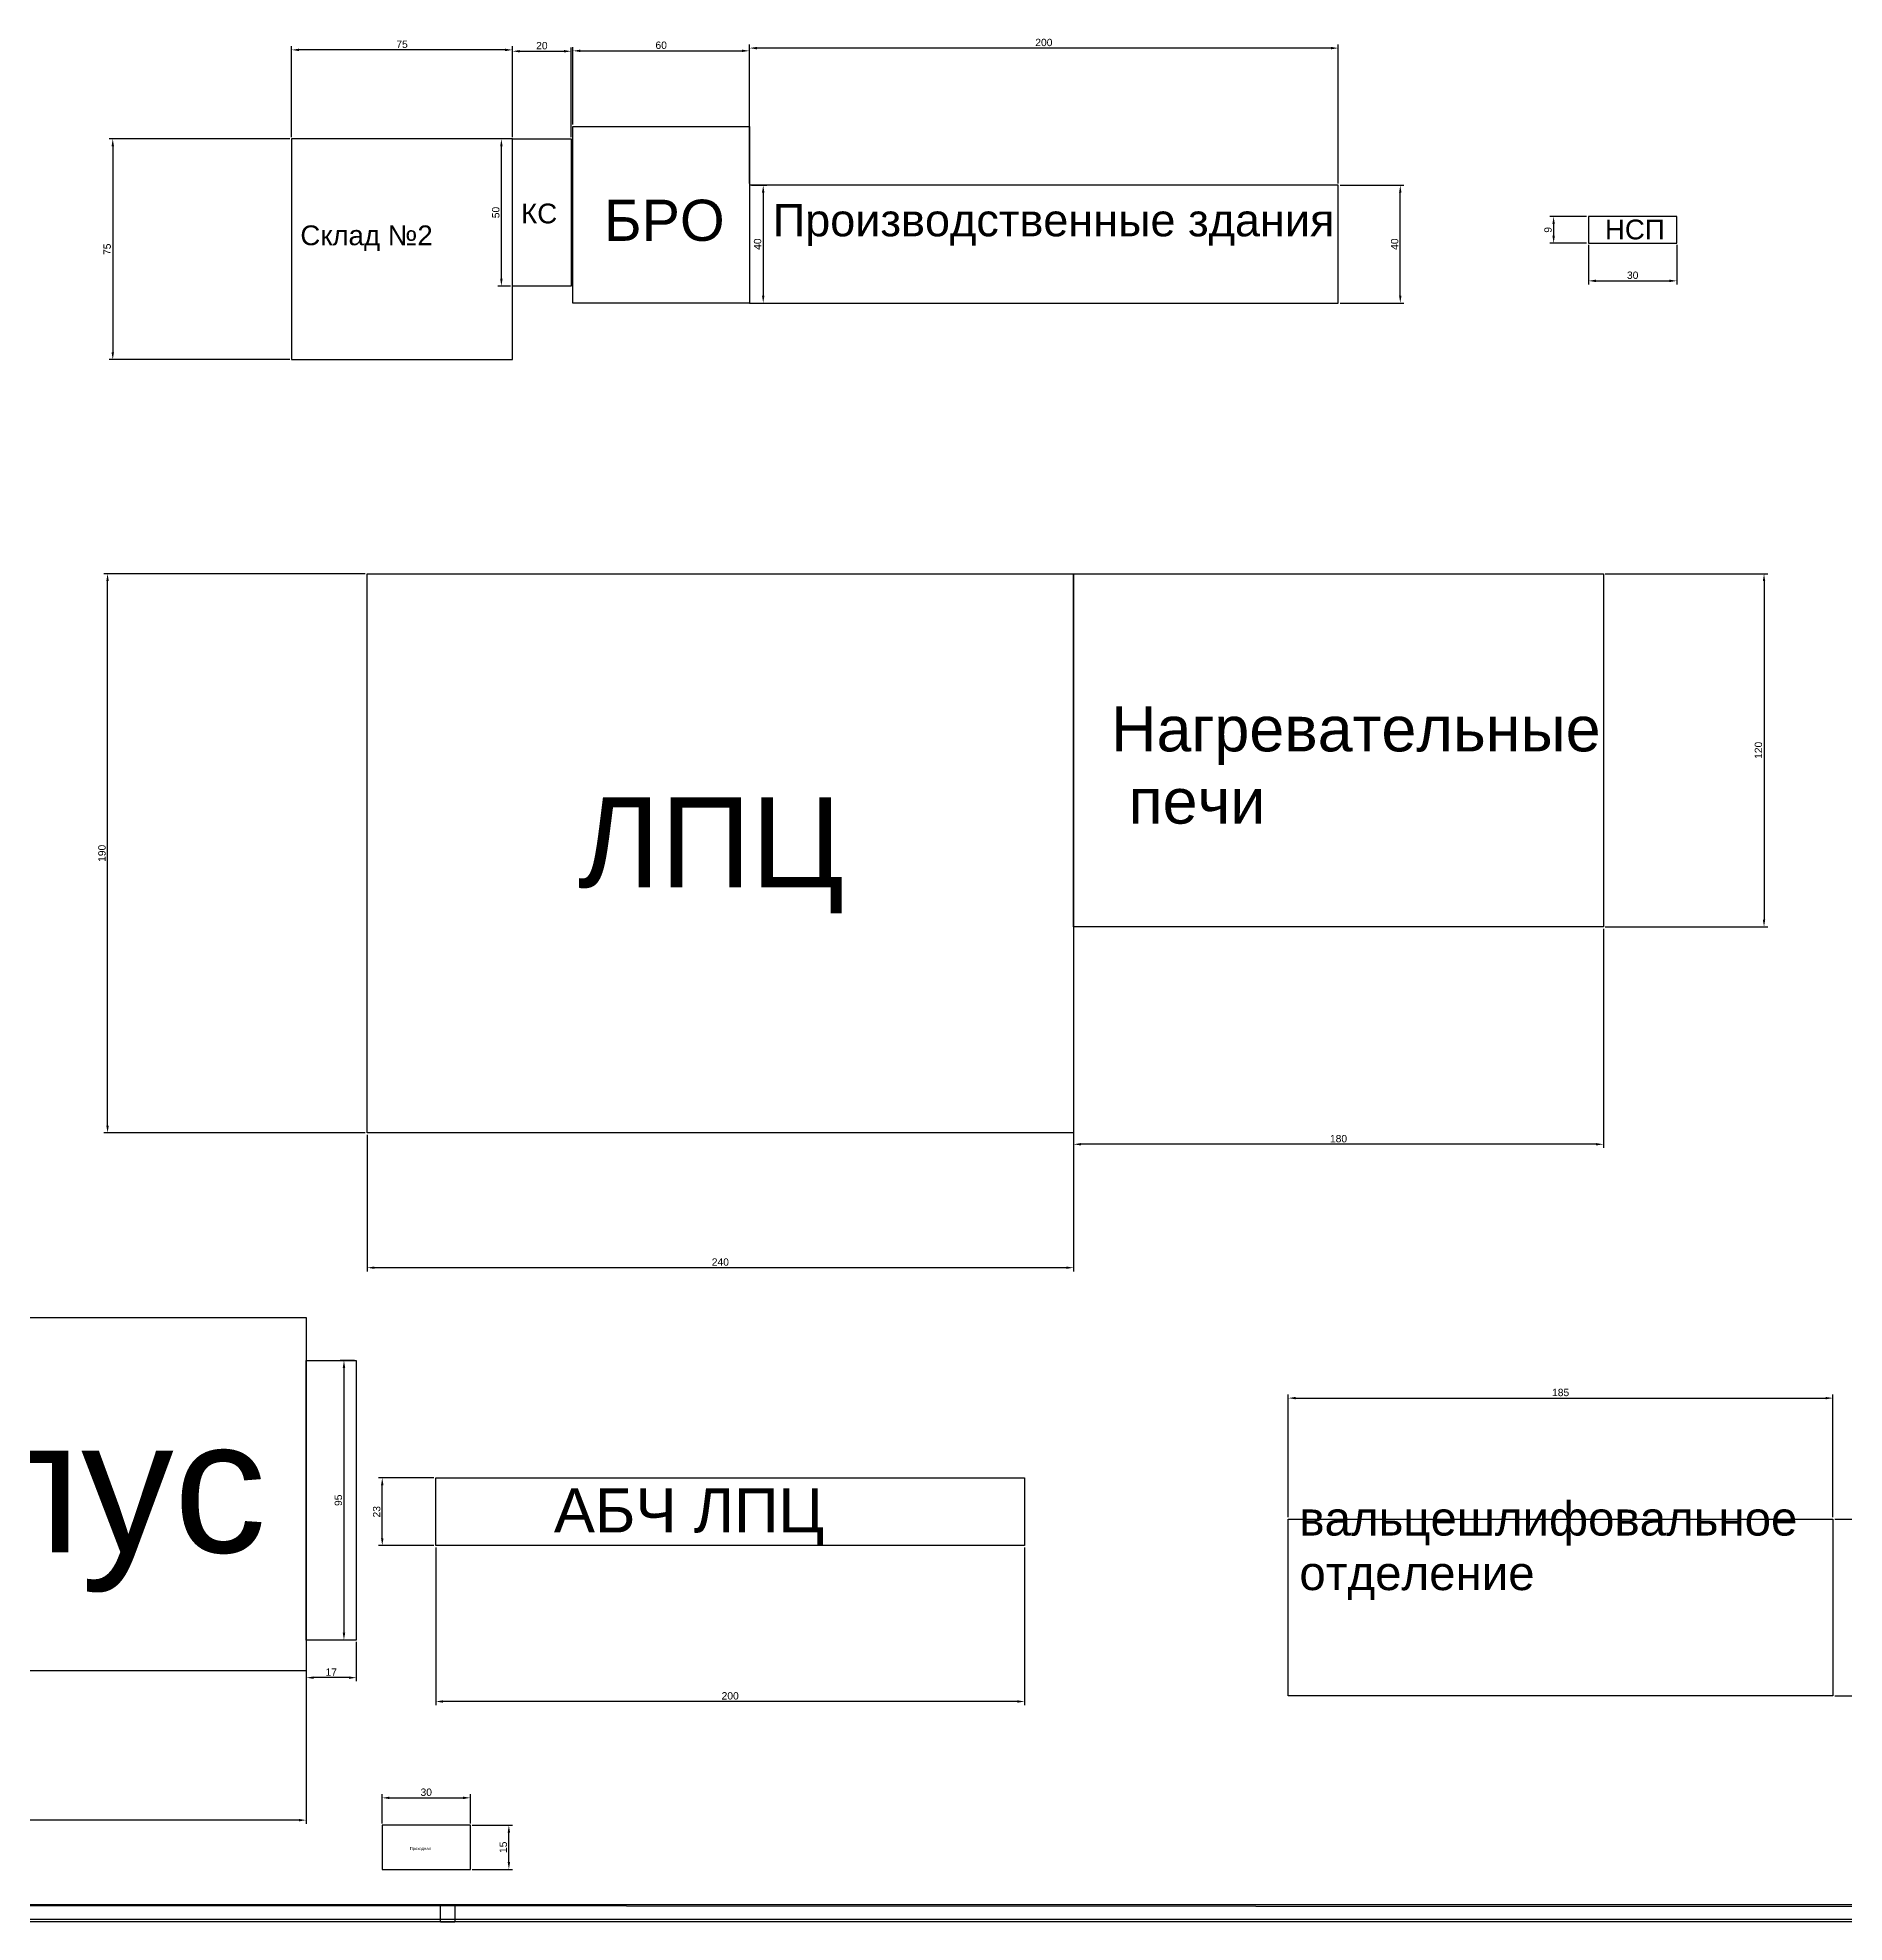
# Model space of a CAD drawing. Header units: millimetres. Extents: x -421232 to -208834, y -725150 to -360128.
# Drawn here: x -209885 to -209271, y -362707 to -362067 of the extents above; entities that cross this region are included whole.
import ezdxf

# ---------------------------------------------------------------- set-up
doc = ezdxf.new("R2010")
doc.units = ezdxf.units.MM
doc.styles.get("Standard").update_dxf_attribs({"font": 'arial.ttf'})
doc.dimstyles.new('ISO-25', dxfattribs={"dimtxt": 2.5, "dimasz": 2.5, "dimexe": 1.25, "dimexo": 0.625, "dimtad": 1, "dimtxsty": 'Standard', "dimcen": 2.5, "dimadec": 0, "dimazin": 0, "dimtfac": 1, "dimtmove": 0, "dimatfit": 3, "dimfxl": 1, "dimarcsym": 0})

# ---------------------------------------------------------------- blocks, each defined once
blk = doc.blocks.new('*D3')
at = {"color": 0, "lineweight": -2, "transparency": 16777216}
for p, q in [((-210593.78, -362622.53), (-210593.78, -362673.94)), ((-209793.78, -362622.53), (-209793.78, -362673.94)), ((-209796.28, -362672.69), (-210591.28, -362672.69))]:
    blk.add_line(p, q, dxfattribs=at)
at = {"color": 0, "transparency": 16777216}
for points in [[(-210591.28, -362672.27), (-210591.28, -362673.11), (-210593.78, -362672.69)], [(-209796.28, -362672.27), (-209796.28, -362673.11), (-209793.78, -362672.69)]]:
    blk.add_solid(points, dxfattribs=at)
at = {"layer": 'Defpoints', "color": 0, "transparency": 16777216}
for p in [(-210593.78, -362621.91), (-209793.78, -362621.91), (-210593.78, -362672.69)]:
    blk.add_point(p, dxfattribs=at)
at = {"color": 0, "transparency": 16777216, "insert": (-210193.78, -362670.79), "char_height": 2.5, "attachment_point": 5}
blk.add_mtext('800', dxfattribs=at)
blk = doc.blocks.new('*D4')
at = {"color": 0, "lineweight": -2, "transparency": 16777216}
for p, q in [((-209750.39, -362556.4), (-209769.21, -362556.4)), ((-209767.96, -362576.9), (-209767.96, -362558.9)), ((-209750.39, -362579.4), (-209769.21, -362579.4))]:
    blk.add_line(p, q, dxfattribs=at)
at = {"color": 0, "transparency": 16777216}
for points in [[(-209768.38, -362558.9), (-209767.54, -362558.9), (-209767.96, -362556.4)], [(-209768.38, -362576.9), (-209767.54, -362576.9), (-209767.96, -362579.4)]]:
    blk.add_solid(points, dxfattribs=at)
at = {"layer": 'Defpoints', "color": 0, "transparency": 16777216}
for p in [(-209767.96, -362556.4), (-209749.77, -362556.4), (-209749.77, -362579.4)]:
    blk.add_point(p, dxfattribs=at)
at = {"color": 0, "transparency": 16777216, "insert": (-209769.86, -362567.9), "char_height": 2.5, "attachment_point": 5, "rotation": 90}
blk.add_mtext('23', dxfattribs=at)
blk = doc.blocks.new('*D5')
at = {"color": 0, "lineweight": -2, "transparency": 16777216}
for p, q in [((-209749.77, -362580.02), (-209749.77, -362633.62)), ((-209549.77, -362580.02), (-209549.77, -362633.62)), ((-209552.27, -362632.37), (-209747.27, -362632.37))]:
    blk.add_line(p, q, dxfattribs=at)
at = {"color": 0, "transparency": 16777216}
for points in [[(-209747.27, -362631.95), (-209747.27, -362632.79), (-209749.77, -362632.37)], [(-209552.27, -362631.95), (-209552.27, -362632.79), (-209549.77, -362632.37)]]:
    blk.add_solid(points, dxfattribs=at)
at = {"layer": 'Defpoints', "color": 0, "transparency": 16777216}
for p in [(-209749.77, -362579.4), (-209549.77, -362579.4), (-209749.77, -362632.37)]:
    blk.add_point(p, dxfattribs=at)
at = {"color": 0, "transparency": 16777216, "insert": (-209649.77, -362630.47), "char_height": 2.5, "attachment_point": 5}
blk.add_mtext('200', dxfattribs=at)
blk = doc.blocks.new('*D6')
at = {"color": 0, "lineweight": -2, "transparency": 16777216}
for p, q in [((-209460.17, -362569.77), (-209460.17, -362528.03)), ((-209457.67, -362529.28), (-209277.67, -362529.28)), ((-209275.17, -362569.77), (-209275.17, -362528.03))]:
    blk.add_line(p, q, dxfattribs=at)
at = {"color": 0, "transparency": 16777216}
for points in [[(-209457.67, -362528.87), (-209457.67, -362529.7), (-209460.17, -362529.28)], [(-209277.67, -362528.87), (-209277.67, -362529.7), (-209275.17, -362529.28)]]:
    blk.add_solid(points, dxfattribs=at)
at = {"layer": 'Defpoints', "color": 0, "transparency": 16777216}
for p in [(-209275.17, -362529.28), (-209460.17, -362570.4), (-209275.17, -362570.4)]:
    blk.add_point(p, dxfattribs=at)
at = {"color": 0, "transparency": 16777216, "insert": (-209367.67, -362527.38), "char_height": 2.5, "attachment_point": 5}
blk.add_mtext('185', dxfattribs=at)
blk = doc.blocks.new('*D7')
at = {"color": 0, "lineweight": -2, "transparency": 16777216}
for p, q in [((-209274.55, -362570.4), (-209221.28, -362570.4)), ((-209222.53, -362572.9), (-209222.53, -362627.9)), ((-209274.55, -362630.4), (-209221.28, -362630.4))]:
    blk.add_line(p, q, dxfattribs=at)
at = {"color": 0, "transparency": 16777216}
for points in [[(-209222.95, -362572.9), (-209222.11, -362572.9), (-209222.53, -362570.4)], [(-209222.95, -362627.9), (-209222.11, -362627.9), (-209222.53, -362630.4)]]:
    blk.add_solid(points, dxfattribs=at)
at = {"layer": 'Defpoints', "color": 0, "transparency": 16777216}
for p in [(-209275.17, -362570.4), (-209275.17, -362630.4), (-209222.53, -362630.4)]:
    blk.add_point(p, dxfattribs=at)
at = {"color": 0, "transparency": 16777216, "insert": (-209224.43, -362600.4), "char_height": 2.5, "attachment_point": 5, "rotation": 90}
blk.add_mtext('60', dxfattribs=at)
blk = doc.blocks.new('*D13')
at = {"color": 0, "lineweight": -2, "transparency": 16777216}
for p, q in [((-209773.11, -362439.78), (-209773.11, -362486.22)), ((-209533.11, -362439.78), (-209533.11, -362486.22)), ((-209535.61, -362484.97), (-209770.61, -362484.97))]:
    blk.add_line(p, q, dxfattribs=at)
at = {"color": 0, "transparency": 16777216}
for points in [[(-209770.61, -362484.55), (-209770.61, -362485.38), (-209773.11, -362484.97)], [(-209535.61, -362484.55), (-209535.61, -362485.38), (-209533.11, -362484.97)]]:
    blk.add_solid(points, dxfattribs=at)
at = {"layer": 'Defpoints', "color": 0, "transparency": 16777216}
for p in [(-209773.11, -362439.16), (-209533.11, -362439.16), (-209773.11, -362484.97)]:
    blk.add_point(p, dxfattribs=at)
at = {"color": 0, "transparency": 16777216, "insert": (-209653.11, -362483.07), "char_height": 2.5, "attachment_point": 5}
blk.add_mtext('240', dxfattribs=at)
blk = doc.blocks.new('*D14')
at = {"color": 0, "lineweight": -2, "transparency": 16777216}
for p, q in [((-209773.74, -362249.16), (-209862.52, -362249.16)), ((-209861.27, -362436.66), (-209861.27, -362251.66)), ((-209773.74, -362439.16), (-209862.52, -362439.16))]:
    blk.add_line(p, q, dxfattribs=at)
at = {"color": 0, "transparency": 16777216}
for points in [[(-209861.69, -362251.66), (-209860.85, -362251.66), (-209861.27, -362249.16)], [(-209861.69, -362436.66), (-209860.85, -362436.66), (-209861.27, -362439.16)]]:
    blk.add_solid(points, dxfattribs=at)
at = {"layer": 'Defpoints', "color": 0, "transparency": 16777216}
for p in [(-209861.27, -362249.16), (-209773.11, -362249.16), (-209773.11, -362439.16)]:
    blk.add_point(p, dxfattribs=at)
at = {"color": 0, "transparency": 16777216, "insert": (-209863.17, -362344.16), "char_height": 2.5, "attachment_point": 5, "rotation": 90}
blk.add_mtext('190', dxfattribs=at)
blk = doc.blocks.new('*D15')
at = {"color": 0, "lineweight": -2, "transparency": 16777216}
for p, q in [((-209533.11, -362369.78), (-209533.11, -362444.28)), ((-209353.11, -362369.78), (-209353.11, -362444.28)), ((-209355.61, -362443.03), (-209530.61, -362443.03))]:
    blk.add_line(p, q, dxfattribs=at)
at = {"color": 0, "transparency": 16777216}
for points in [[(-209530.61, -362442.61), (-209530.61, -362443.44), (-209533.11, -362443.03)], [(-209355.61, -362442.61), (-209355.61, -362443.44), (-209353.11, -362443.03)]]:
    blk.add_solid(points, dxfattribs=at)
at = {"layer": 'Defpoints', "color": 0, "transparency": 16777216}
for p in [(-209533.11, -362369.16), (-209353.11, -362369.16), (-209533.11, -362443.03)]:
    blk.add_point(p, dxfattribs=at)
at = {"color": 0, "transparency": 16777216, "insert": (-209443.11, -362441.13), "char_height": 2.5, "attachment_point": 5}
blk.add_mtext('180', dxfattribs=at)
blk = doc.blocks.new('*D16')
at = {"color": 0, "lineweight": -2, "transparency": 16777216}
for p, q in [((-209352.49, -362249.16), (-209297.32, -362249.16)), ((-209298.57, -362251.66), (-209298.57, -362366.66)), ((-209352.49, -362369.16), (-209297.32, -362369.16))]:
    blk.add_line(p, q, dxfattribs=at)
at = {"color": 0, "transparency": 16777216}
for points in [[(-209298.99, -362251.66), (-209298.16, -362251.66), (-209298.57, -362249.16)], [(-209298.99, -362366.66), (-209298.16, -362366.66), (-209298.57, -362369.16)]]:
    blk.add_solid(points, dxfattribs=at)
at = {"layer": 'Defpoints', "color": 0, "transparency": 16777216}
for p in [(-209353.11, -362249.16), (-209353.11, -362369.16), (-209298.57, -362369.16)]:
    blk.add_point(p, dxfattribs=at)
at = {"color": 0, "transparency": 16777216, "insert": (-209300.47, -362309.16), "char_height": 2.5, "attachment_point": 5, "rotation": 90}
blk.add_mtext('120', dxfattribs=at)
blk = doc.blocks.new('*D21')
at = {"color": 0, "lineweight": -2, "transparency": 16777216}
for p, q in [((-209798.74, -362100.77), (-209798.74, -362069.9)), ((-209723.74, -362100.77), (-209723.74, -362069.9)), ((-209726.24, -362071.15), (-209796.24, -362071.15))]:
    blk.add_line(p, q, dxfattribs=at)
at = {"color": 0, "transparency": 16777216}
for points in [[(-209796.24, -362070.74), (-209796.24, -362071.57), (-209798.74, -362071.15)], [(-209726.24, -362070.74), (-209726.24, -362071.57), (-209723.74, -362071.15)]]:
    blk.add_solid(points, dxfattribs=at)
at = {"layer": 'Defpoints', "color": 0, "transparency": 16777216}
for p in [(-209798.74, -362071.15), (-209798.74, -362101.4), (-209723.74, -362101.4)]:
    blk.add_point(p, dxfattribs=at)
at = {"color": 0, "transparency": 16777216, "insert": (-209761.24, -362069.26), "char_height": 2.5, "attachment_point": 5}
blk.add_mtext('75', dxfattribs=at)
blk = doc.blocks.new('*D22')
at = {"color": 0, "lineweight": -2, "transparency": 16777216}
for p, q in [((-209799.36, -362101.4), (-209860.76, -362101.4)), ((-209859.51, -362103.9), (-209859.51, -362173.9)), ((-209799.36, -362176.4), (-209860.76, -362176.4))]:
    blk.add_line(p, q, dxfattribs=at)
at = {"color": 0, "transparency": 16777216}
for points in [[(-209859.92, -362103.9), (-209859.09, -362103.9), (-209859.51, -362101.4)], [(-209859.92, -362173.9), (-209859.09, -362173.9), (-209859.51, -362176.4)]]:
    blk.add_solid(points, dxfattribs=at)
at = {"layer": 'Defpoints', "color": 0, "transparency": 16777216}
for p in [(-209798.74, -362101.4), (-209859.51, -362176.4), (-209798.74, -362176.4)]:
    blk.add_point(p, dxfattribs=at)
at = {"color": 0, "transparency": 16777216, "insert": (-209861.4, -362138.9), "char_height": 2.5, "attachment_point": 5, "rotation": 90}
blk.add_mtext('75', dxfattribs=at)
blk = doc.blocks.new('*D23')
at = {"color": 0, "lineweight": -2, "transparency": 16777216}
for p, q in [((-209723.74, -362100.77), (-209723.74, -362070.36)), ((-209703.74, -362100.77), (-209703.74, -362070.36)), ((-209721.24, -362071.61), (-209706.24, -362071.61))]:
    blk.add_line(p, q, dxfattribs=at)
at = {"color": 0, "transparency": 16777216}
for points in [[(-209721.24, -362071.19), (-209721.24, -362072.03), (-209723.74, -362071.61)], [(-209706.24, -362071.19), (-209706.24, -362072.03), (-209703.74, -362071.61)]]:
    blk.add_solid(points, dxfattribs=at)
at = {"layer": 'Defpoints', "color": 0, "transparency": 16777216}
for p in [(-209703.74, -362071.61), (-209723.74, -362101.4), (-209703.74, -362101.4)]:
    blk.add_point(p, dxfattribs=at)
at = {"color": 0, "transparency": 16777216, "insert": (-209713.74, -362069.71), "char_height": 2.5, "attachment_point": 5}
blk.add_mtext('20', dxfattribs=at)
blk = doc.blocks.new('*D24')
at = {"color": 0, "lineweight": -2, "transparency": 16777216}
for p, q in [((-209724.36, -362101.4), (-209728.74, -362101.4)), ((-209727.49, -362148.9), (-209727.49, -362103.9)), ((-209724.36, -362151.4), (-209728.74, -362151.4))]:
    blk.add_line(p, q, dxfattribs=at)
at = {"color": 0, "transparency": 16777216}
for points in [[(-209727.91, -362103.9), (-209727.07, -362103.9), (-209727.49, -362101.4)], [(-209727.91, -362148.9), (-209727.07, -362148.9), (-209727.49, -362151.4)]]:
    blk.add_solid(points, dxfattribs=at)
at = {"layer": 'Defpoints', "color": 0, "transparency": 16777216}
for p in [(-209727.49, -362101.4), (-209723.74, -362101.4), (-209723.74, -362151.4)]:
    blk.add_point(p, dxfattribs=at)
at = {"color": 0, "transparency": 16777216, "insert": (-209729.39, -362126.4), "char_height": 2.5, "attachment_point": 5, "rotation": 90}
blk.add_mtext('50', dxfattribs=at)
blk = doc.blocks.new('*D25')
at = {"color": 0, "lineweight": -2, "transparency": 16777216}
for p, q in [((-209703.21, -362096.53), (-209703.21, -362070.22)), ((-209643.21, -362096.53), (-209643.21, -362070.22)), ((-209700.71, -362071.47), (-209645.71, -362071.47))]:
    blk.add_line(p, q, dxfattribs=at)
at = {"color": 0, "transparency": 16777216}
for points in [[(-209700.71, -362071.05), (-209700.71, -362071.88), (-209703.21, -362071.47)], [(-209645.71, -362071.05), (-209645.71, -362071.88), (-209643.21, -362071.47)]]:
    blk.add_solid(points, dxfattribs=at)
at = {"layer": 'Defpoints', "color": 0, "transparency": 16777216}
for p in [(-209643.21, -362071.47), (-209703.21, -362097.16), (-209643.21, -362097.16)]:
    blk.add_point(p, dxfattribs=at)
at = {"color": 0, "transparency": 16777216, "insert": (-209673.21, -362069.57), "char_height": 2.5, "attachment_point": 5}
blk.add_mtext('60', dxfattribs=at)
blk = doc.blocks.new('*D26')
at = {"color": 0, "lineweight": -2, "transparency": 16777216}
for p, q in [((-209642.58, -362117.16), (-209637.3, -362117.16)), ((-209638.55, -362119.66), (-209638.55, -362154.66)), ((-209642.58, -362157.16), (-209637.3, -362157.16))]:
    blk.add_line(p, q, dxfattribs=at)
at = {"color": 0, "transparency": 16777216}
for points in [[(-209638.97, -362119.66), (-209638.13, -362119.66), (-209638.55, -362117.16)], [(-209638.97, -362154.66), (-209638.13, -362154.66), (-209638.55, -362157.16)]]:
    blk.add_solid(points, dxfattribs=at)
at = {"layer": 'Defpoints', "color": 0, "transparency": 16777216}
for p in [(-209643.21, -362117.16), (-209643.21, -362157.16), (-209638.55, -362157.16)]:
    blk.add_point(p, dxfattribs=at)
at = {"color": 0, "transparency": 16777216, "insert": (-209640.45, -362137.16), "char_height": 2.5, "attachment_point": 5, "rotation": 90}
blk.add_mtext('40', dxfattribs=at)
blk = doc.blocks.new('*D27')
at = {"color": 0, "lineweight": -2, "transparency": 16777216}
for p, q in [((-209643.21, -362116.53), (-209643.21, -362069.29)), ((-209445.71, -362070.54), (-209640.71, -362070.54)), ((-209443.21, -362116.53), (-209443.21, -362069.29))]:
    blk.add_line(p, q, dxfattribs=at)
at = {"color": 0, "transparency": 16777216}
for points in [[(-209640.71, -362070.13), (-209640.71, -362070.96), (-209643.21, -362070.54)], [(-209445.71, -362070.13), (-209445.71, -362070.96), (-209443.21, -362070.54)]]:
    blk.add_solid(points, dxfattribs=at)
at = {"layer": 'Defpoints', "color": 0, "transparency": 16777216}
for p in [(-209643.21, -362070.54), (-209643.21, -362117.16), (-209443.21, -362117.16)]:
    blk.add_point(p, dxfattribs=at)
at = {"color": 0, "transparency": 16777216, "insert": (-209543.21, -362068.64), "char_height": 2.5, "attachment_point": 5}
blk.add_mtext('200', dxfattribs=at)
blk = doc.blocks.new('*D28')
at = {"color": 0, "lineweight": -2, "transparency": 16777216}
for p, q in [((-209442.58, -362117.16), (-209420.89, -362117.16)), ((-209422.14, -362154.66), (-209422.14, -362119.66)), ((-209442.58, -362157.16), (-209420.89, -362157.16))]:
    blk.add_line(p, q, dxfattribs=at)
at = {"color": 0, "transparency": 16777216}
for points in [[(-209422.55, -362119.66), (-209421.72, -362119.66), (-209422.14, -362117.16)], [(-209422.55, -362154.66), (-209421.72, -362154.66), (-209422.14, -362157.16)]]:
    blk.add_solid(points, dxfattribs=at)
at = {"layer": 'Defpoints', "color": 0, "transparency": 16777216}
for p in [(-209443.21, -362117.16), (-209422.14, -362117.16), (-209443.21, -362157.16)]:
    blk.add_point(p, dxfattribs=at)
at = {"color": 0, "transparency": 16777216, "insert": (-209424.04, -362137.16), "char_height": 2.5, "attachment_point": 5, "rotation": 90}
blk.add_mtext('40', dxfattribs=at)
blk = doc.blocks.new('*D29')
at = {"color": 0, "lineweight": -2, "transparency": 16777216}
for p, q in [((-209358.19, -362137.43), (-209358.19, -362150.88)), ((-209328.19, -362137.43), (-209328.19, -362150.88)), ((-209355.69, -362149.63), (-209330.69, -362149.63))]:
    blk.add_line(p, q, dxfattribs=at)
at = {"color": 0, "transparency": 16777216}
for points in [[(-209355.69, -362149.21), (-209355.69, -362150.05), (-209358.19, -362149.63)], [(-209330.69, -362149.21), (-209330.69, -362150.05), (-209328.19, -362149.63)]]:
    blk.add_solid(points, dxfattribs=at)
at = {"layer": 'Defpoints', "color": 0, "transparency": 16777216}
for p in [(-209358.19, -362136.8), (-209328.19, -362136.8), (-209328.19, -362149.63)]:
    blk.add_point(p, dxfattribs=at)
at = {"color": 0, "transparency": 16777216, "insert": (-209343.19, -362147.73), "char_height": 2.5, "attachment_point": 5}
blk.add_mtext('30', dxfattribs=at)
blk = doc.blocks.new('*D30')
at = {"color": 0, "lineweight": -2, "transparency": 16777216}
for p, q in [((-209358.82, -362127.8), (-209371.29, -362127.8)), ((-209370.04, -362130.3), (-209370.04, -362134.3)), ((-209358.82, -362136.8), (-209371.29, -362136.8))]:
    blk.add_line(p, q, dxfattribs=at)
at = {"color": 0, "transparency": 16777216}
for points in [[(-209370.46, -362130.3), (-209369.63, -362130.3), (-209370.04, -362127.8)], [(-209370.46, -362134.3), (-209369.63, -362134.3), (-209370.04, -362136.8)]]:
    blk.add_solid(points, dxfattribs=at)
at = {"layer": 'Defpoints', "color": 0, "transparency": 16777216}
for p in [(-209358.19, -362127.8), (-209370.04, -362136.8), (-209358.19, -362136.8)]:
    blk.add_point(p, dxfattribs=at)
at = {"color": 0, "transparency": 16777216, "insert": (-209371.94, -362132.3), "char_height": 2.5, "attachment_point": 5, "rotation": 90}
blk.add_mtext('9', dxfattribs=at)
blk = doc.blocks.new('*D33')
at = {"color": 0, "lineweight": -2, "transparency": 16777216}
for p, q in [((-209793.78, -362612.12), (-209793.78, -362625.52)), ((-209776.78, -362612.12), (-209776.78, -362625.52)), ((-209779.28, -362624.27), (-209791.28, -362624.27))]:
    blk.add_line(p, q, dxfattribs=at)
at = {"color": 0, "transparency": 16777216}
for points in [[(-209791.28, -362623.86), (-209791.28, -362624.69), (-209793.78, -362624.27)], [(-209779.28, -362623.86), (-209779.28, -362624.69), (-209776.78, -362624.27)]]:
    blk.add_solid(points, dxfattribs=at)
at = {"layer": 'Defpoints', "color": 0, "transparency": 16777216}
for p in [(-209793.78, -362611.5), (-209776.78, -362611.5), (-209793.78, -362624.27)]:
    blk.add_point(p, dxfattribs=at)
at = {"color": 0, "transparency": 16777216, "insert": (-209785.28, -362622.39), "char_height": 2.5, "attachment_point": 5}
blk.add_mtext('17', dxfattribs=at)
blk = doc.blocks.new('*D34')
at = {"color": 0, "lineweight": -2, "transparency": 16777216}
for p, q in [((-209777.41, -362516.5), (-209782.22, -362516.5)), ((-209780.97, -362519), (-209780.97, -362609)), ((-209777.41, -362611.5), (-209782.22, -362611.5))]:
    blk.add_line(p, q, dxfattribs=at)
at = {"color": 0, "transparency": 16777216}
for points in [[(-209781.39, -362519), (-209780.55, -362519), (-209780.97, -362516.5)], [(-209781.39, -362609), (-209780.55, -362609), (-209780.97, -362611.5)]]:
    blk.add_solid(points, dxfattribs=at)
at = {"layer": 'Defpoints', "color": 0, "transparency": 16777216}
for p in [(-209776.78, -362516.5), (-209780.97, -362611.5), (-209776.78, -362611.5)]:
    blk.add_point(p, dxfattribs=at)
at = {"color": 0, "transparency": 16777216, "insert": (-209782.87, -362564), "char_height": 2.5, "attachment_point": 5, "rotation": 90}
blk.add_mtext('95', dxfattribs=at)
blk = doc.blocks.new('*D38')
at = {"color": 0, "lineweight": -2, "transparency": 16777216}
for p, q in [((-209768.01, -362673.79), (-209768.01, -362663.86)), ((-209765.51, -362665.11), (-209740.51, -362665.11)), ((-209738.01, -362673.79), (-209738.01, -362663.86))]:
    blk.add_line(p, q, dxfattribs=at)
at = {"color": 0, "transparency": 16777216}
for points in [[(-209765.51, -362664.7), (-209765.51, -362665.53), (-209768.01, -362665.11)], [(-209740.51, -362664.7), (-209740.51, -362665.53), (-209738.01, -362665.11)]]:
    blk.add_solid(points, dxfattribs=at)
at = {"layer": 'Defpoints', "color": 0, "transparency": 16777216}
for p in [(-209738.01, -362665.11), (-209768.01, -362674.42), (-209738.01, -362674.42)]:
    blk.add_point(p, dxfattribs=at)
at = {"color": 0, "transparency": 16777216, "insert": (-209753.01, -362663.21), "char_height": 2.5, "attachment_point": 5}
blk.add_mtext('30', dxfattribs=at)
blk = doc.blocks.new('*D39')
at = {"color": 0, "lineweight": -2, "transparency": 16777216}
for p, q in [((-209737.39, -362674.42), (-209723.7, -362674.42)), ((-209724.95, -362686.92), (-209724.95, -362676.92)), ((-209737.39, -362689.42), (-209723.7, -362689.42))]:
    blk.add_line(p, q, dxfattribs=at)
at = {"color": 0, "transparency": 16777216}
for points in [[(-209725.36, -362676.92), (-209724.53, -362676.92), (-209724.95, -362674.42)], [(-209725.36, -362686.92), (-209724.53, -362686.92), (-209724.95, -362689.42)]]:
    blk.add_solid(points, dxfattribs=at)
at = {"layer": 'Defpoints', "color": 0, "transparency": 16777216}
for p in [(-209738.01, -362674.42), (-209724.95, -362674.42), (-209738.01, -362689.42)]:
    blk.add_point(p, dxfattribs=at)
at = {"color": 0, "transparency": 16777216, "insert": (-209726.85, -362681.92), "char_height": 2.5, "attachment_point": 5, "rotation": 90}
blk.add_mtext('15', dxfattribs=at)

msp = doc.modelspace()

# ---------------------------------------------------------------- hatches: boundary and pattern name
h = msp.add_hatch()
h.set_pattern_fill('ANSI35', color=256)
edge = h.paths.add_edge_path()
edge.add_line((-210848.017, -362701.356), (-208848.017, -362701.356))
edge.add_line((-210848.017, -362701.356), (-208847.217, -362702.156))
h = msp.add_hatch()
h.set_pattern_fill('ANSI35', color=256)
edge = h.paths.add_edge_path()
edge.add_line((-210848.017, -362701.356), (-208848.017, -362701.356))
edge.add_line((-210848.017, -362701.356), (-208847.217, -362702.156))

# ---------------------------------------------------------------- linework, layer by layer
for p, q in [((-210848.017, -362701.356), (-208848.017, -362701.356)), ((-210848.017, -362701.356, -1.6), (-208847.217, -362702.156)), ((-210849.617, -362706.356, -1.6), (-208849.617, -362706.356, -1.6)), ((-210849.617, -362707.156, -1.6), (-208849.617, -362707.156, -1.6))]:
    msp.add_line(p, q)
for points in [[(-209723.735, -362101.397), (-209798.735, -362101.397), (-209798.735, -362176.397), (-209723.735, -362176.397)], [(-209723.735, -362101.397), (-209703.735, -362101.397), (-209703.735, -362151.397), (-209723.735, -362151.397)], [(-209643.208, -362157.159), (-209703.208, -362157.159), (-209703.208, -362097.159), (-209643.208, -362097.159)], [(-209443.208, -362117.159), (-209643.208, -362117.159), (-209643.208, -362157.159), (-209443.208, -362157.159)], [(-209328.192, -362127.805), (-209358.192, -362127.805), (-209358.192, -362136.805), (-209328.192, -362136.805)], [(-209773.115, -362249.156), (-209533.115, -362249.156), (-209533.115, -362439.156), (-209773.115, -362439.156)], [(-209533.115, -362249.156), (-209353.115, -362249.156), (-209353.115, -362369.156), (-209533.115, -362369.156)], [(-210593.783, -362501.91), (-209793.783, -362501.91), (-209793.783, -362621.91), (-210593.783, -362621.91)], [(-209793.783, -362516.497), (-209776.783, -362516.497), (-209776.783, -362611.497), (-209793.783, -362611.497)], [(-209749.767, -362556.396), (-209549.767, -362556.396), (-209549.767, -362579.396), (-209749.767, -362579.396)], [(-209460.172, -362570.399), (-209275.172, -362570.399), (-209275.172, -362630.399), (-209460.172, -362630.399)], [(-209738.014, -362674.416), (-209768.014, -362674.416), (-209768.014, -362689.416), (-209738.014, -362689.416)], [(-209748.209, -362701.352), (-209743.281, -362701.352), (-209743.281, -362707.405), (-209748.209, -362707.405)]]:
    msp.add_lwpolyline(points, close=True)

# ---------------------------------------------------------------- texts
for s, height, p in [('БРО', 13.9813, (-209692.675, -362136.035)), ('КС', 6.7225, (-209720.784, -362130.097)), ('Производственные здания', 10.95033, (-209635.292, -362134.491)), ('Склад №2', 6.7225, (-209795.781, -362137.524)), ('НСП', 6.7225, (-209352.625, -362135.54)), ('Нагревательные', 15.28528, (-209520.366, -362309.512)), ('ЛПЦ', 30.6176, (-209701.538, -362355.725)), (' печи', 15.2853, (-209520.366, -362334.066)), ('производственный корпус ', 45.06568, (-210571.425, -362581.727)), ('АБЧ ЛПЦ', 14.9917, (-209709.658, -362574.924)), ('вальцешлифовальное', 11.53452, (-209456.419, -362575.984, -82.265)), ('отделение', 11.5345, (-209456.419, -362594.514, -82.265)), ('                    Проходная', 1, (-209766.367, -362682.861))]:
    msp.add_text(s, height=height).set_placement(p)

# ---------------------------------------------------------------- dimensions: what is measured, and where the dimension line sits
for base, p1, p2, picture, middle in [((-209798.735, -362071.153), (-209723.735, -362101.397), (-209798.735, -362101.397), '*D21', (-209761.235, -362069.256)), ((-209703.735, -362071.61), (-209723.735, -362101.397), (-209703.735, -362101.397), '*D23', (-209713.735, -362069.709)), ((-209643.208, -362071.467), (-209703.208, -362097.159), (-209643.208, -362097.159), '*D25', (-209673.208, -362069.566)), ((-209643.208, -362070.544), (-209443.208, -362117.159), (-209643.208, -362117.159), '*D27', (-209543.208, -362068.643)), ((-209328.192, -362149.632), (-209358.192, -362136.805), (-209328.192, -362136.805), '*D29', (-209343.192, -362147.729)), ((-209533.115, -362443.027), (-209353.115, -362369.156), (-209533.115, -362369.156), '*D15', (-209443.115, -362441.125)), ((-209773.115, -362484.967), (-209533.115, -362439.156), (-209773.115, -362439.156), '*D13', (-209653.115, -362483.066)), ((-209275.172, -362529.284), (-209460.172, -362570.399), (-209275.172, -362570.399), '*D6', (-209367.672, -362527.383)), ((-209749.767, -362632.371), (-209549.767, -362579.396), (-209749.767, -362579.396), '*D5', (-209649.767, -362630.47)), ((-209793.783, -362624.274), (-209776.783, -362611.497), (-209793.783, -362611.497), '*D33', (-209785.283, -362622.394)), ((-210593.783, -362672.69), (-209793.783, -362621.91), (-210593.783, -362621.91), '*D3', (-210193.783, -362670.789)), ((-209738.014, -362665.112), (-209768.014, -362674.416), (-209738.014, -362674.416), '*D38', (-209753.014, -362663.21))]:
    dim = msp.add_linear_dim(base=base, p1=p1, p2=p2, dimstyle='ISO-25')
    dim.commit()
    dim.dimension.update_dxf_attribs({"geometry": picture, "text_midpoint": middle})
for base, p1, p2, picture, middle in [((-209859.507, -362176.397), (-209798.735, -362101.397), (-209798.735, -362176.397), '*D22', (-209861.403, -362138.897)), ((-209727.49, -362101.397), (-209723.735, -362151.397), (-209723.735, -362101.397), '*D24', (-209729.392, -362126.397)), ((-209638.551, -362157.159), (-209643.208, -362117.159), (-209643.208, -362157.159), '*D26', (-209640.452, -362137.159)), ((-209422.138, -362117.159), (-209443.208, -362157.159), (-209443.208, -362117.159), '*D28', (-209424.04, -362137.159)), ((-209370.043, -362136.805), (-209358.192, -362127.805), (-209358.192, -362136.805), '*D30', (-209371.944, -362132.305)), ((-209861.269, -362249.156), (-209773.115, -362439.156), (-209773.115, -362249.156), '*D14', (-209863.17, -362344.156)), ((-209298.572, -362369.156), (-209353.115, -362249.156), (-209353.115, -362369.156), '*D16', (-209300.474, -362309.156)), ((-209780.972, -362611.497), (-209776.783, -362516.497), (-209776.783, -362611.497), '*D34', (-209782.873, -362563.997)), ((-209767.962, -362556.396), (-209749.767, -362579.396), (-209749.767, -362556.396), '*D4', (-209769.864, -362567.896)), ((-209222.53, -362630.399), (-209275.172, -362570.399), (-209275.172, -362630.399), '*D7', (-209224.431, -362600.399)), ((-209724.947, -362674.416), (-209738.014, -362689.416), (-209738.014, -362674.416), '*D39', (-209726.849, -362681.916))]:
    dim = msp.add_linear_dim(base=base, p1=p1, p2=p2, angle=90, dimstyle='ISO-25')
    dim.commit()
    dim.dimension.update_dxf_attribs({"geometry": picture, "text_midpoint": middle})

doc.saveas('drawing.dxf')
